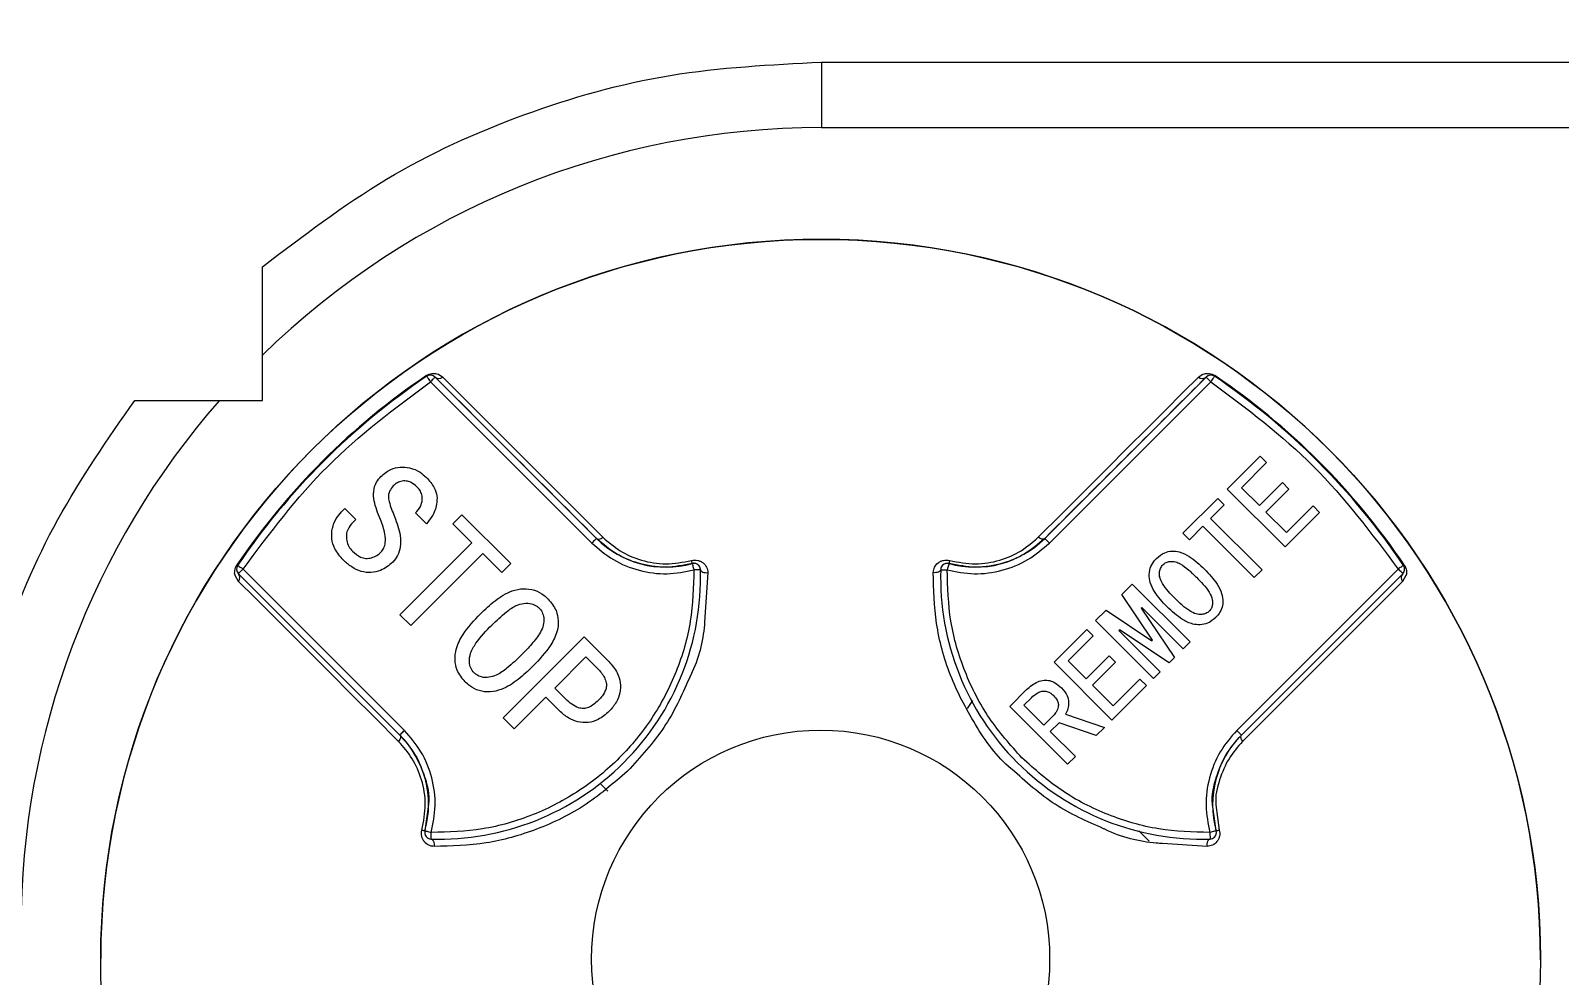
# Model space of a CAD drawing. Header units: millimetres. Extents: x 2160 to 4596, y 811 to 2534.
# Drawn here: x 2883.06 to 2929.81, y 2201.14 to 2230.05 of the extents above; entities that cross this region are included whole.
import ezdxf

# ---------------------------------------------------------------- set-up
doc = ezdxf.new("R2010")
doc.units = ezdxf.units.MM

msp = doc.modelspace()

# ---------------------------------------------------------------- linework, layer by layer
at = {"color": 7, "linetype": 'Continuous', "lineweight": 25}
for p, q in [((2907.231, 2229.085), (2957.922, 2229.085)), ((2907.231, 2229.085), (2907.231, 2227.085)), ((2907.231, 2227.085), (2957.721, 2227.085)), ((2890.149, 2218.747), (2890.149, 2222.833)), ((2895.157, 2219.505), (2895.171, 2219.485)), ((2895.171, 2219.485), (2895.171, 2219.485)), ((2895.424, 2219.461), (2900.357, 2214.528)), ((2895.424, 2219.461), (2895.424, 2219.461)), ((2914.054, 2214.528), (2918.987, 2219.461)), ((2918.987, 2219.461), (2918.987, 2219.461)), ((2919.24, 2219.485), (2919.254, 2219.505)), ((2919.24, 2219.485), (2919.24, 2219.485)), ((2895.283, 2219.319), (2900.215, 2214.387)), ((2914.196, 2214.387), (2919.128, 2219.319)), ((2886.248, 2218.747), (2890.149, 2218.747)), ((2919.632, 2216.038), (2920.635, 2217.041)), ((2920.635, 2217.041), (2920.832, 2216.844)), ((2920.832, 2216.844), (2920.067, 2216.079)), ((2920.832, 2216.844), (2920.067, 2216.079)), ((2894.145, 2216.134), (2894.145, 2216.134)), ((2894.869, 2216.105), (2894.869, 2216.105)), ((2920.067, 2216.079), (2920.615, 2215.531)), ((2920.067, 2216.079), (2920.067, 2216.079)), ((2920.615, 2215.531), (2921.317, 2216.234)), ((2921.317, 2216.234), (2921.514, 2216.038)), ((2894.002, 2215.753), (2894.002, 2215.753)), ((2895.031, 2215.728), (2895.031, 2215.728)), ((2918.278, 2214.684), (2919.343, 2215.748)), ((2919.343, 2215.748), (2919.539, 2215.552)), ((2921.4, 2214.27), (2919.632, 2216.038)), ((2921.4, 2214.27), (2919.632, 2216.038)), ((2921.514, 2216.038), (2920.811, 2215.335)), ((2921.514, 2216.038), (2920.811, 2215.335)), ((2892.567, 2215.338), (2892.669, 2215.439)), ((2892.669, 2215.439), (2893.002, 2215.106)), ((2895.158, 2214.976), (2894.825, 2215.309)), ((2895.158, 2214.976), (2894.825, 2215.309)), ((2895.969, 2214.976), (2896.244, 2215.251)), ((2896.244, 2215.251), (2897.734, 2213.76)), ((2919.539, 2215.552), (2919.126, 2215.138)), ((2919.539, 2215.552), (2919.126, 2215.138)), ((2919.126, 2215.138), (2920.697, 2213.567)), ((2919.126, 2215.138), (2919.126, 2215.138)), ((2920.811, 2215.335), (2921.442, 2214.704)), ((2920.811, 2215.335), (2920.811, 2215.335)), ((2922.455, 2215.325), (2921.4, 2214.27)), ((2922.455, 2215.325), (2921.4, 2214.27)), ((2921.442, 2214.704), (2922.258, 2215.521)), ((2922.258, 2215.521), (2922.455, 2215.325)), ((2893.002, 2215.106), (2892.915, 2215.019)), ((2893.002, 2215.106), (2892.915, 2215.019)), ((2892.915, 2215.019), (2892.915, 2215.019)), ((2895.158, 2214.976), (2895.158, 2214.976)), ((2896.547, 2214.397), (2895.969, 2214.976)), ((2896.547, 2214.397), (2895.969, 2214.976)), ((2918.475, 2214.487), (2918.278, 2214.684)), ((2918.475, 2214.487), (2918.278, 2214.684)), ((2918.888, 2214.901), (2918.475, 2214.487)), ((2918.888, 2214.901), (2918.475, 2214.487)), ((2920.459, 2213.329), (2918.888, 2214.901)), ((2918.888, 2214.901), (2918.888, 2214.901)), ((2920.459, 2213.329), (2918.888, 2214.901)), ((2892.711, 2214.586), (2892.711, 2214.586)), ((2893.904, 2214.545), (2893.904, 2214.545)), ((2894.348, 2212.197), (2896.547, 2214.397)), ((2896.547, 2214.397), (2896.547, 2214.397)), ((2900.357, 2214.528), (2900.357, 2214.528)), ((2914.054, 2214.528), (2914.054, 2214.528)), ((2918.475, 2214.487), (2918.475, 2214.487)), ((2921.4, 2214.27), (2921.4, 2214.27)), ((2892.625, 2213.861), (2892.625, 2213.861)), ((2894.13, 2213.803), (2894.13, 2213.803)), ((2896.88, 2214.064), (2894.68, 2211.864)), ((2896.88, 2214.064), (2894.68, 2211.864)), ((2897.459, 2213.485), (2896.88, 2214.064)), ((2896.88, 2214.064), (2896.88, 2214.064)), ((2897.459, 2213.485), (2896.88, 2214.064)), ((2897.734, 2213.76), (2897.459, 2213.485)), ((2897.734, 2213.76), (2897.459, 2213.485)), ((2889.418, 2213.215), (2889.319, 2213.393)), ((2889.355, 2213.592), (2889.355, 2213.592)), ((2889.389, 2213.704), (2889.369, 2213.718)), ((2889.389, 2213.704), (2889.389, 2213.704)), ((2894.346, 2208.518), (2889.414, 2213.45)), ((2894.488, 2208.659), (2889.555, 2213.592)), ((2897.459, 2213.485), (2897.459, 2213.485)), ((2903.538, 2213.328), (2903.538, 2213.328)), ((2903.763, 2213.482), (2903.659, 2211.97)), ((2910.873, 2213.345), (2910.873, 2213.345)), ((2917.582, 2213.304), (2917.582, 2213.304)), ((2917.668, 2213.722), (2917.668, 2213.722)), ((2918.692, 2213.34), (2918.692, 2213.34)), ((2924.856, 2213.592), (2919.923, 2208.659)), ((2924.997, 2213.45), (2920.065, 2208.518)), ((2920.697, 2213.567), (2920.459, 2213.329)), ((2920.697, 2213.567), (2920.459, 2213.329)), ((2920.459, 2213.329), (2920.459, 2213.329)), ((2925.092, 2213.393), (2924.994, 2213.215)), ((2925.022, 2213.704), (2925.042, 2213.718)), ((2925.022, 2213.704), (2925.022, 2213.704)), ((2925.056, 2213.592), (2925.056, 2213.592)), ((2916.407, 2212.812), (2916.727, 2213.133)), ((2917.348, 2211.417), (2916.407, 2212.812)), ((2917.348, 2211.417), (2916.407, 2212.812)), ((2916.727, 2213.133), (2918.495, 2211.365)), ((2898.603, 2212.4), (2898.603, 2212.4)), ((2915.611, 2212.016), (2915.931, 2212.337)), ((2915.931, 2212.337), (2917.327, 2211.396)), ((2917.007, 2212.399), (2917.027, 2212.42)), ((2917.027, 2212.42), (2917.007, 2212.399)), ((2917.007, 2212.399), (2918.02, 2210.89)), ((2917.007, 2212.399), (2917.007, 2212.399)), ((2918.289, 2211.158), (2917.027, 2212.42)), ((2917.027, 2212.42), (2917.027, 2212.42)), ((2918.289, 2211.158), (2917.027, 2212.42)), ((2917.792, 2212.44), (2917.792, 2212.44)), ((2919.158, 2212.723), (2919.158, 2212.723)), ((2894.68, 2211.864), (2894.348, 2212.197)), ((2894.68, 2211.864), (2894.348, 2212.197)), ((2894.68, 2211.864), (2894.68, 2211.864)), ((2897.155, 2211.879), (2897.155, 2211.879)), ((2917.379, 2210.249), (2915.611, 2212.016)), ((2917.379, 2210.249), (2915.611, 2212.016)), ((2919.281, 2212.109), (2919.281, 2212.109)), ((2897.503, 2209.042), (2899.978, 2211.517)), ((2898.714, 2211.82), (2898.714, 2211.82)), ((2899.978, 2211.517), (2900.73, 2210.764)), ((2914.339, 2210.745), (2915.342, 2211.748)), ((2915.539, 2211.551), (2914.774, 2210.786)), ((2915.539, 2211.551), (2914.774, 2210.786)), ((2915.342, 2211.748), (2915.539, 2211.551)), ((2916.324, 2211.717), (2916.345, 2211.737)), ((2916.345, 2211.737), (2916.324, 2211.717)), ((2916.324, 2211.717), (2917.586, 2210.455)), ((2916.324, 2211.717), (2916.324, 2211.717)), ((2917.854, 2210.724), (2916.345, 2211.737)), ((2916.345, 2211.737), (2916.345, 2211.737)), ((2917.854, 2210.724), (2916.345, 2211.737)), ((2917.348, 2211.417), (2917.327, 2211.396)), ((2917.348, 2211.417), (2917.348, 2211.417)), ((2896.507, 2211.009), (2896.507, 2211.009)), ((2915.322, 2210.238), (2916.025, 2210.941)), ((2916.025, 2210.941), (2916.221, 2210.745)), ((2918.495, 2211.365), (2918.289, 2211.158)), ((2918.495, 2211.365), (2918.289, 2211.158)), ((2918.289, 2211.158), (2918.289, 2211.158)), ((2898.414, 2210.619), (2898.414, 2210.619)), ((2899.08, 2209.954), (2900.035, 2210.909)), ((2899.08, 2209.954), (2900.035, 2210.909)), ((2900.035, 2210.909), (2900.368, 2210.576)), ((2900.035, 2210.909), (2900.035, 2210.909)), ((2900.035, 2210.909), (2900.368, 2210.576)), ((2900.368, 2210.576), (2900.368, 2210.576)), ((2916.107, 2208.977), (2914.339, 2210.745)), ((2916.107, 2208.977), (2914.339, 2210.745)), ((2914.774, 2210.786), (2915.322, 2210.238)), ((2914.774, 2210.786), (2914.774, 2210.786)), ((2916.221, 2210.745), (2915.518, 2210.042)), ((2916.221, 2210.745), (2915.518, 2210.042)), ((2918.02, 2210.89), (2917.854, 2210.724)), ((2918.02, 2210.89), (2917.854, 2210.724)), ((2917.854, 2210.724), (2917.854, 2210.724)), ((2896.345, 2210.142), (2896.345, 2210.142)), ((2900.661, 2210.032), (2900.661, 2210.032)), ((2915.518, 2210.042), (2916.149, 2209.411)), ((2915.518, 2210.042), (2915.518, 2210.042)), ((2917.162, 2210.032), (2916.107, 2208.977)), ((2917.162, 2210.032), (2916.107, 2208.977)), ((2916.149, 2209.411), (2916.965, 2210.228)), ((2916.965, 2210.228), (2917.162, 2210.032)), ((2917.586, 2210.455), (2917.379, 2210.249)), ((2917.586, 2210.455), (2917.379, 2210.249)), ((2917.379, 2210.249), (2917.379, 2210.249)), ((2898.805, 2209.679), (2897.836, 2208.709)), ((2898.805, 2209.679), (2897.836, 2208.709)), ((2899.225, 2209.259), (2898.805, 2209.679)), ((2898.805, 2209.679), (2898.805, 2209.679)), ((2899.225, 2209.259), (2898.805, 2209.679)), ((2899.413, 2209.621), (2899.08, 2209.954)), ((2899.08, 2209.954), (2899.08, 2209.954)), ((2911.692, 2209.33), (2911.858, 2209.579)), ((2912.985, 2209.391), (2913.502, 2209.907)), ((2913.419, 2209.432), (2913.647, 2209.659)), ((2913.419, 2209.432), (2913.647, 2209.659)), ((2913.647, 2209.659), (2913.647, 2209.659)), ((2914.329, 2209.721), (2914.329, 2209.721)), ((2899.225, 2209.259), (2899.225, 2209.259)), ((2900.745, 2209.244), (2900.745, 2209.244)), ((2914.753, 2207.623), (2912.985, 2209.391)), ((2914.753, 2207.623), (2912.985, 2209.391)), ((2914.029, 2208.822), (2913.419, 2209.432)), ((2913.419, 2209.432), (2913.419, 2209.432)), ((2914.319, 2209.111), (2914.029, 2208.822)), ((2914.472, 2209.438), (2914.472, 2209.438)), ((2914.691, 2209.153), (2915.88, 2208.75)), ((2897.836, 2208.709), (2897.503, 2209.042)), ((2897.836, 2208.709), (2897.503, 2209.042)), ((2897.836, 2208.709), (2897.836, 2208.709)), ((2914.495, 2208.894), (2914.226, 2208.626)), ((2914.495, 2208.894), (2914.226, 2208.626)), ((2914.226, 2208.626), (2914.991, 2207.861)), ((2914.226, 2208.626), (2914.226, 2208.626)), ((2915.632, 2208.502), (2914.495, 2208.894)), ((2914.495, 2208.894), (2914.495, 2208.894)), ((2915.632, 2208.502), (2914.495, 2208.894)), ((2915.88, 2208.75), (2915.632, 2208.502)), ((2915.88, 2208.75), (2915.632, 2208.502)), ((2916.107, 2208.977), (2916.107, 2208.977)), ((2915.632, 2208.502), (2915.632, 2208.502)), ((2914.991, 2207.861), (2914.753, 2207.623)), ((2914.991, 2207.861), (2914.753, 2207.623)), ((2914.753, 2207.623), (2914.753, 2207.623)), ((2900.47, 2207.037), (2900.701, 2206.807)), ((2895.223, 2206.394), (2895.115, 2205.593)), ((2919.296, 2205.593), (2919.187, 2206.4)), ((2919.289, 2206.389), (2919.389, 2205.615)), ((2895.108, 2205.54), (2895.108, 2205.54)), ((2895.302, 2205.34), (2895.308, 2205.54)), ((2916.928, 2205.594), (2917.249, 2205.273)), ((2916.951, 2205.571), (2917.249, 2205.273)), ((2919.103, 2205.54), (2919.109, 2205.34)), ((2919.303, 2205.54), (2919.303, 2205.54)), ((2919.018, 2205.112), (2917.652, 2205.203)), ((2885.206, 2201.693), (2885.206, 2201.693)), ((2929.206, 2201.646), (2929.206, 2201.646))]:
    msp.add_line(p, q, dxfattribs=at)
at = {"color": 7, "linetype": 'Continuous', "lineweight": 25, "flags": 128}
for points in [[(2895.283, 2219.319), (2895.261, 2219.352), (2895.24, 2219.383), (2895.221, 2219.412), (2895.204, 2219.437), (2895.19, 2219.457), (2895.179, 2219.473), (2895.173, 2219.482), (2895.171, 2219.485)], [(2895.424, 2219.461), (2895.421, 2219.458), (2895.413, 2219.45), (2895.4, 2219.437), (2895.383, 2219.419), (2895.361, 2219.398), (2895.337, 2219.374), (2895.31, 2219.347), (2895.283, 2219.319)], [(2895.66, 2219.457), (2896.142, 2218.975), (2896.665, 2218.452), (2897.226, 2217.891), (2897.824, 2217.293), (2898.458, 2216.659), (2899.125, 2215.992), (2899.824, 2215.293), (2900.552, 2214.564)], [(2913.859, 2214.564), (2914.587, 2215.293), (2915.286, 2215.992), (2915.954, 2216.659), (2916.587, 2217.293), (2917.185, 2217.891), (2917.747, 2218.452), (2918.269, 2218.975), (2918.751, 2219.457)], [(2918.987, 2219.461), (2918.99, 2219.458), (2918.998, 2219.45), (2919.011, 2219.437), (2919.028, 2219.419), (2919.05, 2219.398), (2919.074, 2219.374), (2919.101, 2219.347), (2919.128, 2219.319)], [(2919.24, 2219.485), (2919.238, 2219.482), (2919.232, 2219.473), (2919.221, 2219.457), (2919.208, 2219.437), (2919.191, 2219.412), (2919.171, 2219.383), (2919.15, 2219.352), (2919.128, 2219.319)], [(2900.357, 2214.528), (2900.354, 2214.526), (2900.346, 2214.518), (2900.333, 2214.504), (2900.315, 2214.487), (2900.294, 2214.465), (2900.269, 2214.441), (2900.243, 2214.414), (2900.215, 2214.387)], [(2900.357, 2214.528), (2900.373, 2214.516), (2900.393, 2214.509), (2900.416, 2214.507), (2900.441, 2214.509), (2900.469, 2214.516), (2900.497, 2214.528), (2900.525, 2214.545), (2900.552, 2214.564)], [(2914.054, 2214.528), (2914.038, 2214.516), (2914.018, 2214.509), (2913.995, 2214.507), (2913.97, 2214.509), (2913.942, 2214.516), (2913.914, 2214.528), (2913.886, 2214.545), (2913.859, 2214.564)], [(2914.054, 2214.528), (2914.057, 2214.526), (2914.065, 2214.518), (2914.078, 2214.504), (2914.096, 2214.487), (2914.117, 2214.465), (2914.142, 2214.441), (2914.168, 2214.414), (2914.196, 2214.387)], [(2903.281, 2213.759), (2903.282, 2213.755), (2903.285, 2213.744), (2903.29, 2213.727), (2903.297, 2213.703), (2903.305, 2213.674), (2903.314, 2213.64), (2903.324, 2213.604), (2903.335, 2213.566)], [(2911.13, 2213.759), (2911.129, 2213.755), (2911.126, 2213.744), (2911.121, 2213.727), (2911.114, 2213.703), (2911.106, 2213.674), (2911.097, 2213.64), (2911.087, 2213.604), (2911.076, 2213.566)], [(2889.389, 2213.704), (2889.393, 2213.702), (2889.402, 2213.695), (2889.417, 2213.685), (2889.438, 2213.671), (2889.463, 2213.654), (2889.492, 2213.635), (2889.523, 2213.614), (2889.555, 2213.592)], [(2889.414, 2213.45), (2889.416, 2213.453), (2889.424, 2213.461), (2889.438, 2213.474), (2889.455, 2213.492), (2889.477, 2213.513), (2889.501, 2213.538), (2889.528, 2213.564), (2889.555, 2213.592)], [(2903.535, 2213.572), (2903.531, 2213.572), (2903.52, 2213.572), (2903.501, 2213.571), (2903.476, 2213.571), (2903.446, 2213.57), (2903.411, 2213.569), (2903.374, 2213.568), (2903.335, 2213.566)], [(2903.535, 2213.572), (2903.54, 2213.552), (2903.554, 2213.533), (2903.576, 2213.515), (2903.605, 2213.501), (2903.64, 2213.49), (2903.679, 2213.483), (2903.72, 2213.48), (2903.763, 2213.482)], [(2910.876, 2213.572), (2910.871, 2213.552), (2910.857, 2213.533), (2910.835, 2213.515), (2910.806, 2213.501), (2910.771, 2213.49), (2910.732, 2213.483), (2910.691, 2213.48), (2910.648, 2213.482)], [(2910.876, 2213.572), (2910.88, 2213.572), (2910.891, 2213.572), (2910.91, 2213.571), (2910.935, 2213.571), (2910.965, 2213.57), (2911, 2213.569), (2911.037, 2213.568), (2911.076, 2213.566)], [(2925.022, 2213.704), (2925.018, 2213.702), (2925.009, 2213.695), (2924.994, 2213.685), (2924.973, 2213.671), (2924.948, 2213.654), (2924.919, 2213.635), (2924.888, 2213.614), (2924.856, 2213.592)], [(2924.997, 2213.45), (2924.995, 2213.453), (2924.987, 2213.461), (2924.974, 2213.474), (2924.956, 2213.492), (2924.934, 2213.513), (2924.91, 2213.538), (2924.884, 2213.564), (2924.856, 2213.592)], [(2894.31, 2208.322), (2893.581, 2209.051), (2892.882, 2209.75), (2892.215, 2210.417), (2891.582, 2211.051), (2890.983, 2211.649), (2890.422, 2212.21), (2889.9, 2212.733), (2889.418, 2213.215)], [(2924.994, 2213.215), (2924.511, 2212.733), (2923.989, 2212.21), (2923.428, 2211.649), (2922.829, 2211.051), (2922.196, 2210.417), (2921.529, 2209.75), (2920.83, 2209.051), (2920.101, 2208.322)], [(2894.346, 2208.518), (2894.349, 2208.521), (2894.357, 2208.529), (2894.37, 2208.542), (2894.388, 2208.559), (2894.409, 2208.581), (2894.434, 2208.605), (2894.46, 2208.632), (2894.488, 2208.659)], [(2920.065, 2208.518), (2920.062, 2208.521), (2920.054, 2208.529), (2920.041, 2208.542), (2920.023, 2208.559), (2920.002, 2208.581), (2919.977, 2208.605), (2919.951, 2208.632), (2919.923, 2208.659)], [(2894.346, 2208.518), (2894.358, 2208.502), (2894.365, 2208.482), (2894.368, 2208.459), (2894.365, 2208.433), (2894.358, 2208.406), (2894.346, 2208.378), (2894.33, 2208.35), (2894.31, 2208.322)], [(2920.065, 2208.518), (2920.053, 2208.502), (2920.046, 2208.482), (2920.043, 2208.459), (2920.046, 2208.433), (2920.053, 2208.406), (2920.065, 2208.378), (2920.081, 2208.35), (2920.101, 2208.322)], [(2895.115, 2205.593), (2895.119, 2205.592), (2895.13, 2205.589), (2895.148, 2205.584), (2895.172, 2205.578), (2895.201, 2205.569), (2895.234, 2205.56), (2895.271, 2205.55), (2895.308, 2205.54)], [(2895.302, 2205.34), (2895.323, 2205.335), (2895.342, 2205.321), (2895.359, 2205.299), (2895.374, 2205.27), (2895.385, 2205.235), (2895.392, 2205.196), (2895.394, 2205.154), (2895.393, 2205.112)], [(2919.018, 2205.112), (2919.017, 2205.154), (2919.019, 2205.196), (2919.026, 2205.235), (2919.037, 2205.27), (2919.052, 2205.299), (2919.069, 2205.321), (2919.088, 2205.335), (2919.109, 2205.34)], [(2919.296, 2205.593), (2919.292, 2205.592), (2919.281, 2205.589), (2919.263, 2205.584), (2919.239, 2205.578), (2919.21, 2205.569), (2919.177, 2205.56), (2919.141, 2205.55), (2919.103, 2205.54)]]:
    msp.add_lwpolyline(points, dxfattribs=at)
at = {"color": 7, "linetype": 'Continuous', "lineweight": 25}
for radius in [22, 7]:
    msp.add_circle((2907.206, 2201.669), radius, dxfattribs=at)
for centre, radius, start, end in [((2874.206, 2238.875), 91.48, 295.79271, 180), ((2874.206, 2238.874), 90.341, 353.64897, 186.35103), ((2874.206, 2238.874), 89.875, 353.64897, 186.35103), ((2874.206, 2238.874), 85.319, 353.33017, 186.66983), ((2874.206, 2238.875), 91.48, 180, 290.22656), ((2907.231, 2202.621), 24.464, 90, 134.2869), ((2874.206, 2238.875), 90.976, 296.50811, 351.20762), ((2874.206, 2238.874), 86.42, 299.88973, 350.7957), ((2874.206, 2238.875), 91.441, 295.84596, 351.20762), ((2907.206, 2201.669), 22, 359.9388, 179.9388), ((2907.206, 2201.669), 21.524, 124.039, 145.961), ((2907.206, 2201.669), 21.5, 124.039, 145.961), ((2907.206, 2201.669), 21.5, 124.039, 145.961), ((2895.283, 2219.319), 0.2, 45, 124.039), ((2895.544, 2219.597), 0.182, 228.6227, 309.5363), ((2918.867, 2219.597), 0.182, 230.4637, 311.3773), ((2919.128, 2219.319), 0.2, 55.961, 135), ((2907.206, 2201.669), 21.5, 34.039, 55.961), ((2907.206, 2201.669), 21.5, 34.039, 55.961), ((2907.206, 2201.669), 21.524, 34.039, 55.961), ((2907.231, 2202.621), 24.464, 138.762, 180), ((2902.478, 2216.65), 3, 225, 285.531), ((2911.933, 2216.65), 3, 254.469, 315), ((2902.601, 2213.653), 0.689, 8.9101, 16.8757), ((2903.335, 2213.566), 0.2, 1.6906, 105.531), ((2911.076, 2213.566), 0.2, 74.469, 135), ((2911.81, 2213.653), 0.689, 163.1243, 171.0899), ((2889.555, 2213.592), 0.2, 145.961, 225), ((2889.277, 2213.331), 0.182, 320.5221, 40.0844), ((2895.538, 2213.336), 8, 268.3094, 1.6906), ((2918.873, 2213.336), 8, 178.3094, 271.6906), ((2911.076, 2213.566), 0.2, 135, 178.3094), ((2925.134, 2213.331), 0.182, 139.9143, 219.478), ((2924.856, 2213.592), 0.2, 315, 34.039), ((2892.225, 2206.397), 3, 344.469, 45), ((2922.186, 2206.397), 3, 135, 195.531), ((2895.222, 2206.274), 0.689, 253.1246, 261.0883), ((2895.308, 2205.54), 0.2, 164.469, 268.3094), ((2919.103, 2205.54), 0.2, 271.6906, 315), ((2919.103, 2205.54), 0.2, 315, 15.531), ((2919.189, 2206.274), 0.689, 278.9117, 286.8754)]:
    msp.add_arc(centre, radius, start, end, dxfattribs=at)
for points in [[(2957.922, 2229.085), (2958.176, 2232.038), (2958.685, 2237.944), (2958.261, 2246.843), (2956.97, 2255.645), (2954.741, 2264.264), (2951.622, 2272.599), (2947.642, 2280.56), (2942.847, 2288.058), (2937.288, 2295.01), (2931.03, 2301.338), (2924.139, 2306.972), (2916.694, 2311.85), (2908.777, 2315.915), (2900.476, 2319.13), (2891.883, 2321.435), (2883.094, 2322.89), (2877.169, 2323.071), (2874.206, 2323.161)], [(2967.946, 2238.875), (2967.859, 2235.808), (2967.685, 2229.672), (2966.282, 2220.558), (2964.057, 2211.62), (2960.949, 2202.945), (2957.011, 2194.615), (2952.274, 2186.712), (2946.785, 2179.311), (2940.597, 2172.484), (2933.77, 2166.296), (2926.369, 2160.808), (2918.466, 2156.07), (2910.137, 2152.132), (2901.461, 2149.024), (2892.523, 2146.799), (2883.409, 2145.396), (2877.274, 2145.222), (2874.206, 2145.135)], [(2890.149, 2222.833), (2891.381, 2223.773), (2893.846, 2225.652), (2898.095, 2227.583), (2902.587, 2228.851), (2905.683, 2229.007), (2907.231, 2229.085)], [(2971.88, 2228.086), (2971.356, 2224.434), (2970.307, 2217.131), (2967.188, 2206.488), (2962.98, 2196.245), (2957.625, 2186.544), (2951.22, 2177.505), (2943.839, 2169.243), (2935.576, 2161.861), (2926.537, 2155.457), (2916.837, 2150.101), (2906.594, 2145.893), (2895.95, 2142.774), (2888.647, 2141.726), (2884.995, 2141.202)], [(2971.677, 2221.543), (2970.991, 2218.249), (2969.618, 2211.66), (2966.297, 2202.108), (2962.093, 2192.925), (2956.958, 2184.222), (2950.968, 2176.085), (2944.181, 2168.601), (2936.667, 2161.845), (2928.505, 2155.891), (2919.78, 2150.792), (2910.579, 2146.628), (2901.013, 2143.348), (2894.418, 2142.003), (2891.121, 2141.331)], [(2900.357, 2214.528), (2899.392, 2215.493), (2897.464, 2217.421), (2896.104, 2218.781), (2895.424, 2219.461)], [(2918.987, 2219.461), (2918.307, 2218.781), (2916.947, 2217.421), (2915.019, 2215.493), (2914.054, 2214.528)], [(2889.555, 2213.592), (2890.372, 2214.684), (2892.007, 2216.868), (2894.191, 2218.502), (2895.283, 2219.319)], [(2919.128, 2219.319), (2920.22, 2218.502), (2922.404, 2216.868), (2924.039, 2214.684), (2924.856, 2213.592)], [(2880.767, 2202.621), (2880.835, 2204.066), (2880.971, 2206.957), (2882.077, 2211.17), (2883.767, 2215.185), (2885.421, 2217.56), (2886.248, 2218.747)]]:
    msp.add_open_spline(points, degree=3, dxfattribs=at)
for points, knots in [([(2916.49, 2164.803), (2918.669, 2166.077), (2923.653, 2168.991), (2930.718, 2174.645), (2937.682, 2181.477), (2943.801, 2189.087), (2949.025, 2197.335), (2953.252, 2206.13), (2956.53, 2215.338), (2957.804, 2221.713), (2958.442, 2224.9)], [0, 0, 0, 0, 0.099849, 0.228442, 0.357035, 0.485628, 0.614221, 0.742814, 0.871407, 1, 1, 1, 1]), ([(2895.157, 2219.505), (2895.17, 2219.514), (2895.197, 2219.531), (2895.258, 2219.557), (2895.357, 2219.579), (2895.52, 2219.565), (2895.604, 2219.5), (2895.66, 2219.457)], [0, 0, 0, 0, 0.057712, 0.117064, 0.25153, 0.501177, 1, 1, 1, 1]), ([(2895.424, 2219.461), (2895.399, 2219.481), (2895.361, 2219.511), (2895.287, 2219.523), (2895.232, 2219.515), (2895.198, 2219.501), (2895.182, 2219.492), (2895.174, 2219.488), (2895.171, 2219.485)], [0, 0, 0, 0, 0.500032, 0.773163, 0.911126, 0.959646, 0.980448, 1, 1, 1, 1]), ([(2918.751, 2219.457), (2918.807, 2219.5), (2918.891, 2219.565), (2919.053, 2219.579), (2919.153, 2219.557), (2919.213, 2219.531), (2919.241, 2219.514), (2919.254, 2219.505)], [0, 0, 0, 0, 0.4973637, 0.7473602, 0.8823614, 0.9420119, 1, 1, 1, 1]), ([(2919.24, 2219.485), (2919.237, 2219.488), (2919.229, 2219.493), (2919.213, 2219.501), (2919.178, 2219.515), (2919.124, 2219.523), (2919.05, 2219.511), (2919.012, 2219.481), (2918.987, 2219.461)], [0, 0, 0, 0, 0.019949, 0.041211, 0.090998, 0.233378, 0.500651, 1, 1, 1, 1]), ([(2893.769, 2216.423), (2893.866, 2216.505), (2894.038, 2216.649), (2894.357, 2216.72), (2894.666, 2216.693), (2894.947, 2216.582), (2895.096, 2216.45), (2895.158, 2216.394)], [0, 0, 0, 0, 0.2426698, 0.4294767, 0.6156339, 0.8389691, 1, 1, 1, 1]), ([(2893.754, 2215.106), (2893.676, 2215.293), (2893.561, 2215.569), (2893.532, 2215.967), (2893.607, 2216.235), (2893.72, 2216.366), (2893.769, 2216.423)], [0, 0, 0, 0, 0.428369, 0.6335505, 0.8408689, 1, 1, 1, 1]), ([(2894.145, 2216.134), (2894.103, 2216.082), (2894.03, 2215.992), (2893.988, 2215.818), (2894.036, 2215.548), (2894.124, 2215.343), (2894.188, 2215.193)], [0, 0, 0, 0, 0.196092, 0.338428, 0.515662, 1, 1, 1, 1]), ([(2894.869, 2216.105), (2894.812, 2216.154), (2894.715, 2216.239), (2894.537, 2216.292), (2894.378, 2216.283), (2894.243, 2216.222), (2894.176, 2216.161), (2894.145, 2216.134)], [0, 0, 0, 0, 0.273741, 0.469785, 0.666347, 0.848138, 1, 1, 1, 1]), ([(2894.869, 2216.105), (2894.812, 2216.154), (2894.715, 2216.239), (2894.537, 2216.292), (2894.378, 2216.283), (2894.243, 2216.222), (2894.176, 2216.161), (2894.145, 2216.134)], [0, 0, 0, 0, 0.273741, 0.469785, 0.666347, 0.848138, 1, 1, 1, 1]), ([(2894.825, 2215.309), (2894.882, 2215.369), (2894.988, 2215.482), (2895.039, 2215.688), (2895.025, 2215.864), (2894.963, 2216.001), (2894.898, 2216.072), (2894.869, 2216.105)], [0, 0, 0, 0, 0.271428, 0.5099, 0.681019, 0.852199, 1, 1, 1, 1]), ([(2895.158, 2216.394), (2895.248, 2216.293), (2895.394, 2216.127), (2895.494, 2215.831), (2895.473, 2215.523), (2895.368, 2215.219), (2895.218, 2215.046), (2895.158, 2214.976)], [0, 0, 0, 0, 0.252592, 0.41193, 0.571985, 0.826889, 1, 1, 1, 1]), ([(2892.625, 2213.861), (2892.528, 2213.972), (2892.36, 2214.165), (2892.25, 2214.518), (2892.269, 2214.842), (2892.381, 2215.128), (2892.51, 2215.273), (2892.567, 2215.338)], [0, 0, 0, 0, 0.264487, 0.457861, 0.651756, 0.843286, 1, 1, 1, 1]), ([(2894.188, 2215.193), (2894.257, 2215.002), (2894.366, 2214.703), (2894.379, 2214.291), (2894.298, 2214.004), (2894.185, 2213.868), (2894.13, 2213.803)], [0, 0, 0, 0, 0.409467, 0.643428, 0.829197, 1, 1, 1, 1]), ([(2892.915, 2215.019), (2892.858, 2214.954), (2892.762, 2214.844), (2892.704, 2214.642), (2892.717, 2214.458), (2892.777, 2214.279), (2892.86, 2214.183), (2892.9, 2214.136)], [0, 0, 0, 0, 0.25891, 0.438957, 0.619223, 0.812916, 1, 1, 1, 1]), ([(2893.769, 2214.107), (2893.801, 2214.147), (2893.869, 2214.23), (2893.915, 2214.426), (2893.895, 2214.729), (2893.809, 2214.96), (2893.754, 2215.106)], [0, 0, 0, 0, 0.143744, 0.301533, 0.558519, 1, 1, 1, 1]), ([(2900.215, 2214.387), (2900.426, 2214.206), (2900.854, 2213.837), (2901.655, 2213.522), (2902.508, 2213.402), (2903.063, 2213.512), (2903.335, 2213.566)], [0, 0, 0, 0, 0.245589, 0.5, 0.754411, 1, 1, 1, 1]), ([(2903.281, 2213.759), (2903.009, 2213.707), (2902.448, 2213.599), (2901.645, 2213.736), (2900.917, 2214.042), (2900.551, 2214.36), (2900.357, 2214.528)], [0, 0, 0, 0, 0.242664, 0.499933, 0.73499, 1, 1, 1, 1]), ([(2900.552, 2214.564), (2900.719, 2214.419), (2901.053, 2214.126), (2901.714, 2213.839), (2902.472, 2213.704), (2902.998, 2213.803), (2903.26, 2213.852)], [0, 0, 0, 0, 0.24976, 0.500155, 0.750188, 1, 1, 1, 1]), ([(2911.076, 2213.566), (2911.349, 2213.512), (2911.903, 2213.402), (2912.756, 2213.522), (2913.557, 2213.837), (2913.985, 2214.206), (2914.196, 2214.387)], [0, 0, 0, 0, 0.245589, 0.5, 0.754411, 1, 1, 1, 1]), ([(2914.054, 2214.528), (2913.86, 2214.36), (2913.494, 2214.042), (2912.766, 2213.736), (2911.963, 2213.599), (2911.402, 2213.707), (2911.13, 2213.759)], [0, 0, 0, 0, 0.265019, 0.500067, 0.757342, 1, 1, 1, 1]), ([(2911.151, 2213.852), (2911.414, 2213.803), (2911.939, 2213.704), (2912.698, 2213.839), (2913.358, 2214.126), (2913.692, 2214.419), (2913.859, 2214.564)], [0, 0, 0, 0, 0.2498124, 0.4998445, 0.7502398, 1, 1, 1, 1]), ([(2894.13, 2213.803), (2894.014, 2213.705), (2893.819, 2213.542), (2893.465, 2213.468), (2893.157, 2213.507), (2892.866, 2213.643), (2892.706, 2213.788), (2892.625, 2213.861)], [0, 0, 0, 0, 0.264859, 0.442595, 0.620083, 0.807926, 1, 1, 1, 1]), ([(2894.13, 2213.803), (2894.014, 2213.705), (2893.819, 2213.542), (2893.465, 2213.468), (2893.157, 2213.507), (2892.866, 2213.643), (2892.706, 2213.788), (2892.625, 2213.861)], [0, 0, 0, 0, 0.264859, 0.442595, 0.620083, 0.807926, 1, 1, 1, 1]), ([(2892.9, 2214.136), (2892.977, 2214.068), (2893.097, 2213.962), (2893.31, 2213.908), (2893.485, 2213.931), (2893.645, 2213.997), (2893.73, 2214.073), (2893.769, 2214.107)], [0, 0, 0, 0, 0.308723, 0.481176, 0.653403, 0.84143, 1, 1, 1, 1]), ([(2903.26, 2213.852), (2903.292, 2213.859), (2903.356, 2213.872), (2903.452, 2213.861), (2903.541, 2213.831), (2903.641, 2213.766), (2903.737, 2213.651), (2903.754, 2213.538), (2903.763, 2213.482)], [0, 0, 0, 0, 0.123611, 0.250214, 0.373313, 0.501044, 0.749966, 1, 1, 1, 1]), ([(2903.476, 2213.708), (2903.464, 2213.719), (2903.442, 2213.738), (2903.395, 2213.759), (2903.35, 2213.768), (2903.31, 2213.766), (2903.291, 2213.761), (2903.281, 2213.759)], [0, 0, 0, 0, 0.273059, 0.500453, 0.767114, 0.88663, 1, 1, 1, 1]), ([(2910.648, 2213.482), (2910.657, 2213.538), (2910.674, 2213.651), (2910.769, 2213.766), (2910.87, 2213.83), (2910.958, 2213.861), (2911.054, 2213.872), (2911.119, 2213.859), (2911.151, 2213.852)], [0, 0, 0, 0, 0.2496018, 0.4982962, 0.6255893, 0.7486287, 0.8757219, 1, 1, 1, 1]), ([(2911.13, 2213.759), (2911.114, 2213.762), (2911.081, 2213.769), (2911.031, 2213.763), (2910.981, 2213.745), (2910.93, 2213.708), (2910.895, 2213.658), (2910.879, 2213.608), (2910.877, 2213.581), (2910.876, 2213.572)], [0, 0, 0, 0, 0.098526, 0.211663, 0.344444, 0.500006, 0.749377, 0.913544, 1, 1, 1, 1]), ([(2917.792, 2212.44), (2917.654, 2212.587), (2917.447, 2212.809), (2917.27, 2213.157), (2917.232, 2213.428), (2917.285, 2213.672), (2917.386, 2213.829), (2917.455, 2213.901), (2917.472, 2213.919)], [0, 0, 0, 0, 0.352615, 0.529946, 0.676874, 0.824141, 0.958426, 1, 1, 1, 1]), ([(2917.472, 2213.919), (2917.551, 2213.985), (2917.688, 2214.1), (2917.942, 2214.151), (2918.205, 2214.122), (2918.561, 2213.944), (2918.791, 2213.727), (2918.94, 2213.588)], [0, 0, 0, 0, 0.178954, 0.311474, 0.443543, 0.640747, 1, 1, 1, 1]), ([(2917.668, 2213.722), (2917.699, 2213.748), (2917.762, 2213.8), (2917.898, 2213.832), (2918.051, 2213.821), (2918.248, 2213.729), (2918.461, 2213.563), (2918.614, 2213.415), (2918.692, 2213.34)], [0, 0, 0, 0, 0.099275, 0.199109, 0.336855, 0.470696, 0.732552, 1, 1, 1, 1]), ([(2917.668, 2213.722), (2917.699, 2213.748), (2917.762, 2213.8), (2917.898, 2213.832), (2918.051, 2213.821), (2918.248, 2213.729), (2918.461, 2213.563), (2918.614, 2213.415), (2918.692, 2213.34)], [0, 0, 0, 0, 0.099275, 0.199109, 0.336855, 0.470696, 0.732552, 1, 1, 1, 1]), ([(2889.319, 2213.393), (2889.316, 2213.397), (2889.295, 2213.433), (2889.297, 2213.518), (2889.318, 2213.617), (2889.344, 2213.677), (2889.361, 2213.704), (2889.369, 2213.718)], [0, 0, 0, 0, 0.064165, 0.529616, 0.781144, 0.892106, 1, 1, 1, 1]), ([(2903.335, 2213.566), (2903.32, 2213.042), (2903.289, 2211.981), (2902.835, 2210.438), (2902.099, 2209.016), (2901.091, 2207.784), (2899.858, 2206.776), (2898.437, 2206.039), (2896.894, 2205.586), (2895.833, 2205.555), (2895.308, 2205.54)], [0, 0, 0, 0, 0.123694, 0.25, 0.376306, 0.5, 0.623694, 0.75, 0.876306, 1, 1, 1, 1]), ([(2903.535, 2213.572), (2903.534, 2213.581), (2903.532, 2213.607), (2903.519, 2213.655), (2903.492, 2213.688), (2903.476, 2213.708)], [0, 0, 0, 0, 0.181202, 0.501499, 1, 1, 1, 1]), ([(2913.049, 2207.472), (2913.042, 2207.478), (2912.586, 2207.845), (2911.902, 2208.831), (2911.117, 2210.333), (2910.686, 2211.938), (2910.661, 2212.967), (2910.648, 2213.482)], [0, 0, 0, 0, 0.003657, 0.252454, 0.50145, 0.750307, 1, 1, 1, 1]), ([(2913.357, 2207.821), (2913.008, 2208.213), (2912.302, 2209.006), (2911.579, 2210.44), (2911.121, 2211.98), (2911.091, 2213.041), (2911.076, 2213.566)], [0, 0, 0, 0, 0.247388, 0.5, 0.752612, 1, 1, 1, 1]), ([(2917.585, 2213.305), (2917.582, 2213.312), (2917.556, 2213.367), (2917.558, 2213.477), (2917.584, 2213.618), (2917.64, 2213.687), (2917.668, 2213.722)], [0, 0, 0, 0, 0.048502, 0.412822, 0.703624, 1, 1, 1, 1]), ([(2918.04, 2212.688), (2917.899, 2212.833), (2917.713, 2213.023), (2917.567, 2213.312), (2917.556, 2213.476), (2917.584, 2213.619), (2917.64, 2213.687), (2917.668, 2213.722)], [0, 0, 0, 0, 0.494324, 0.651411, 0.784883, 0.89142, 1, 1, 1, 1]), ([(2918.692, 2213.34), (2918.833, 2213.196), (2919.033, 2212.994), (2919.182, 2212.69), (2919.188, 2212.519), (2919.159, 2212.396), (2919.109, 2212.336), (2919.085, 2212.306)], [0, 0, 0, 0, 0.49285, 0.695676, 0.810798, 0.906138, 1, 1, 1, 1]), ([(2918.94, 2213.588), (2919.078, 2213.441), (2919.287, 2213.217), (2919.472, 2212.866), (2919.512, 2212.6), (2919.469, 2212.369), (2919.377, 2212.212), (2919.304, 2212.134), (2919.281, 2212.109)], [0, 0, 0, 0, 0.351902, 0.53557, 0.686137, 0.813603, 0.940969, 1, 1, 1, 1]), ([(2925.048, 2213.535), (2925.052, 2213.556), (2925.059, 2213.588), (2925.051, 2213.643), (2925.037, 2213.677), (2925.029, 2213.693), (2925.024, 2213.7), (2925.022, 2213.704)], [0, 0, 0, 0, 0.5462975, 0.82224, 0.9192874, 0.9608929, 1, 1, 1, 1]), ([(2925.042, 2213.718), (2925.05, 2213.704), (2925.067, 2213.677), (2925.093, 2213.617), (2925.114, 2213.519), (2925.116, 2213.433), (2925.095, 2213.397), (2925.092, 2213.393)], [0, 0, 0, 0, 0.107574, 0.218232, 0.46854, 0.933582, 1, 1, 1, 1]), ([(2896.808, 2212.226), (2896.953, 2212.363), (2897.245, 2212.639), (2897.691, 2212.92), (2898.12, 2213.01), (2898.464, 2212.962), (2898.716, 2212.826), (2898.837, 2212.712), (2898.878, 2212.675)], [0, 0, 0, 0, 0.251272, 0.504268, 0.648099, 0.792244, 0.930746, 1, 1, 1, 1]), ([(2897.155, 2211.879), (2897.3, 2212.017), (2897.532, 2212.238), (2897.862, 2212.473), (2898.133, 2212.557), (2898.355, 2212.546), (2898.514, 2212.48), (2898.58, 2212.42), (2898.603, 2212.4)], [0, 0, 0, 0, 0.352152, 0.564272, 0.704386, 0.844226, 0.946602, 1, 1, 1, 1]), ([(2897.155, 2211.879), (2897.3, 2212.017), (2897.532, 2212.238), (2897.862, 2212.473), (2898.133, 2212.557), (2898.355, 2212.546), (2898.514, 2212.48), (2898.58, 2212.42), (2898.603, 2212.4)], [0, 0, 0, 0, 0.352152, 0.564272, 0.704386, 0.844226, 0.946602, 1, 1, 1, 1]), ([(2898.603, 2212.4), (2898.635, 2212.361), (2898.708, 2212.275), (2898.756, 2212.087), (2898.742, 2211.87), (2898.615, 2211.592), (2898.382, 2211.293), (2898.173, 2211.076), (2898.067, 2210.967)], [0, 0, 0, 0, 0.089191, 0.196684, 0.333078, 0.466728, 0.730437, 1, 1, 1, 1]), ([(2898.878, 2212.675), (2898.97, 2212.563), (2899.132, 2212.37), (2899.203, 2212.014), (2899.162, 2211.645), (2898.912, 2211.149), (2898.609, 2210.827), (2898.414, 2210.619)], [0, 0, 0, 0, 0.179746, 0.312327, 0.444455, 0.642444, 1, 1, 1, 1]), ([(2919.281, 2212.109), (2919.202, 2212.044), (2919.063, 2211.928), (2918.806, 2211.877), (2918.537, 2211.905), (2918.175, 2212.082), (2917.942, 2212.3), (2917.792, 2212.44)], [0, 0, 0, 0, 0.176786, 0.310691, 0.443909, 0.644004, 1, 1, 1, 1]), ([(2919.281, 2212.109), (2919.202, 2212.044), (2919.063, 2211.928), (2918.806, 2211.877), (2918.537, 2211.905), (2918.175, 2212.082), (2917.942, 2212.3), (2917.792, 2212.44)], [0, 0, 0, 0, 0.176786, 0.310691, 0.443909, 0.644004, 1, 1, 1, 1]), ([(2919.085, 2212.306), (2919.052, 2212.279), (2918.986, 2212.225), (2918.841, 2212.196), (2918.665, 2212.21), (2918.372, 2212.367), (2918.18, 2212.553), (2918.04, 2212.688)], [0, 0, 0, 0, 0.1020996, 0.2048593, 0.350506, 0.5258023, 1, 1, 1, 1]), ([(2896.345, 2210.142), (2896.25, 2210.256), (2896.086, 2210.454), (2896.018, 2210.819), (2896.063, 2211.2), (2896.315, 2211.7), (2896.618, 2212.024), (2896.808, 2212.226)], [0, 0, 0, 0, 0.181516, 0.31559, 0.449052, 0.655207, 1, 1, 1, 1]), ([(2896.62, 2210.417), (2896.58, 2210.467), (2896.502, 2210.564), (2896.464, 2210.779), (2896.496, 2211.048), (2896.736, 2211.441), (2896.986, 2211.701), (2897.155, 2211.879)], [0, 0, 0, 0, 0.109631, 0.214352, 0.370161, 0.57218, 1, 1, 1, 1]), ([(2903.659, 2211.97), (2903.657, 2211.942), (2903.622, 2211.411), (2903.481, 2210.837), (2903.23, 2210.34), (2903.226, 2210.334)], [0, 0, 0, 0, 0.052263, 0.987912, 1, 1, 1, 1]), ([(2898.067, 2210.967), (2897.923, 2210.828), (2897.683, 2210.599), (2897.348, 2210.358), (2897.072, 2210.27), (2896.861, 2210.275), (2896.708, 2210.338), (2896.645, 2210.395), (2896.62, 2210.417)], [0, 0, 0, 0, 0.35098, 0.581264, 0.716481, 0.851787, 0.942273, 1, 1, 1, 1]), ([(2898.414, 2210.619), (2898.269, 2210.482), (2897.978, 2210.206), (2897.536, 2209.921), (2897.111, 2209.818), (2896.769, 2209.854), (2896.512, 2209.987), (2896.389, 2210.101), (2896.345, 2210.142)], [0, 0, 0, 0, 0.250812, 0.503138, 0.646599, 0.790783, 0.924124, 1, 1, 1, 1]), ([(2898.414, 2210.619), (2898.269, 2210.482), (2897.978, 2210.206), (2897.536, 2209.921), (2897.111, 2209.818), (2896.769, 2209.854), (2896.512, 2209.987), (2896.389, 2210.101), (2896.345, 2210.142)], [0, 0, 0, 0, 0.250812, 0.503138, 0.646599, 0.790783, 0.924124, 1, 1, 1, 1]), ([(2900.368, 2210.576), (2900.445, 2210.492), (2900.562, 2210.365), (2900.648, 2210.164), (2900.669, 2210.012), (2900.623, 2209.842), (2900.527, 2209.698), (2900.442, 2209.609), (2900.412, 2209.577)], [0, 0, 0, 0, 0.291497, 0.44073, 0.560786, 0.681124, 0.886746, 1, 1, 1, 1]), ([(2900.73, 2210.764), (2900.827, 2210.654), (2900.993, 2210.465), (2901.103, 2210.119), (2901.089, 2209.807), (2900.971, 2209.499), (2900.825, 2209.335), (2900.745, 2209.244)], [0, 0, 0, 0, 0.25359, 0.435459, 0.617929, 0.790356, 1, 1, 1, 1]), ([(2903.226, 2210.334), (2903.001, 2209.821), (2902.548, 2208.791), (2901.773, 2207.925), (2901.384, 2207.491)], [0, 0, 0, 0, 0.498004, 1, 1, 1, 1]), ([(2913.502, 2209.907), (2913.609, 2209.999), (2913.768, 2210.134), (2914.027, 2210.203), (2914.211, 2210.191), (2914.397, 2210.112), (2914.503, 2210.016), (2914.567, 2209.959)], [0, 0, 0, 0, 0.342652, 0.508032, 0.649213, 0.789985, 1, 1, 1, 1]), ([(2900.412, 2209.577), (2900.318, 2209.492), (2900.185, 2209.372), (2899.959, 2209.317), (2899.78, 2209.353), (2899.592, 2209.455), (2899.475, 2209.564), (2899.413, 2209.621)], [0, 0, 0, 0, 0.321352, 0.453721, 0.586607, 0.782613, 1, 1, 1, 1]), ([(2913.647, 2209.659), (2913.709, 2209.716), (2913.802, 2209.801), (2913.963, 2209.864), (2914.091, 2209.862), (2914.221, 2209.817), (2914.29, 2209.756), (2914.329, 2209.721)], [0, 0, 0, 0, 0.319031, 0.483523, 0.649442, 0.800474, 1, 1, 1, 1]), ([(2913.647, 2209.659), (2913.709, 2209.716), (2913.802, 2209.801), (2913.963, 2209.864), (2914.091, 2209.862), (2914.221, 2209.817), (2914.29, 2209.756), (2914.329, 2209.721)], [0, 0, 0, 0, 0.319031, 0.483523, 0.649442, 0.800474, 1, 1, 1, 1]), ([(2914.329, 2209.721), (2914.369, 2209.677), (2914.432, 2209.606), (2914.476, 2209.481), (2914.468, 2209.355), (2914.418, 2209.224), (2914.35, 2209.147), (2914.319, 2209.111)], [0, 0, 0, 0, 0.257374, 0.407338, 0.558095, 0.796648, 1, 1, 1, 1]), ([(2914.567, 2209.959), (2914.635, 2209.882), (2914.748, 2209.754), (2914.794, 2209.522), (2914.777, 2209.325), (2914.719, 2209.21), (2914.691, 2209.153)], [0, 0, 0, 0, 0.343735, 0.565127, 0.784778, 1, 1, 1, 1]), ([(2900.745, 2209.244), (2900.637, 2209.151), (2900.449, 2208.987), (2900.102, 2208.885), (2899.786, 2208.904), (2899.479, 2209.031), (2899.315, 2209.179), (2899.225, 2209.259)], [0, 0, 0, 0, 0.246664, 0.431134, 0.61605, 0.790801, 1, 1, 1, 1]), ([(2900.745, 2209.244), (2900.637, 2209.151), (2900.449, 2208.987), (2900.102, 2208.885), (2899.786, 2208.904), (2899.479, 2209.031), (2899.315, 2209.179), (2899.225, 2209.259)], [0, 0, 0, 0, 0.246664, 0.431134, 0.61605, 0.790801, 1, 1, 1, 1]), ([(2895.308, 2205.54), (2895.362, 2205.812), (2895.472, 2206.367), (2895.353, 2207.219), (2895.038, 2208.02), (2894.669, 2208.449), (2894.488, 2208.659)], [0, 0, 0, 0, 0.245589, 0.5, 0.754411, 1, 1, 1, 1]), ([(2919.923, 2208.659), (2919.742, 2208.449), (2919.374, 2208.02), (2919.058, 2207.219), (2918.939, 2206.367), (2919.049, 2205.812), (2919.103, 2205.54)], [0, 0, 0, 0, 0.245589, 0.5, 0.754411, 1, 1, 1, 1]), ([(2895.022, 2205.615), (2895.072, 2205.877), (2895.171, 2206.402), (2895.035, 2207.161), (2894.748, 2207.822), (2894.456, 2208.156), (2894.31, 2208.322)], [0, 0, 0, 0, 0.249812, 0.499845, 0.75024, 1, 1, 1, 1]), ([(2894.346, 2208.518), (2894.516, 2208.324), (2894.836, 2207.958), (2895.125, 2207.229), (2895.264, 2206.69), (2895.224, 2206.398), (2895.223, 2206.394)], [0, 0, 0, 0, 0.348132, 0.656893, 0.994853, 1, 1, 1, 1]), ([(2919.187, 2206.4), (2919.187, 2206.402), (2919.147, 2206.692), (2919.286, 2207.229), (2919.575, 2207.958), (2919.895, 2208.324), (2920.065, 2208.518)], [0, 0, 0, 0, 0.002694, 0.341482, 0.651018, 1, 1, 1, 1]), ([(2920.101, 2208.322), (2919.954, 2208.156), (2919.659, 2207.822), (2919.39, 2207.16), (2919.254, 2206.656), (2919.288, 2206.392), (2919.289, 2206.389)], [0, 0, 0, 0, 0.331802, 0.664447, 0.99661, 1, 1, 1, 1]), ([(2919.103, 2205.54), (2918.578, 2205.555), (2917.517, 2205.585), (2915.977, 2206.042), (2914.543, 2206.766), (2913.75, 2207.472), (2913.357, 2207.821)], [0, 0, 0, 0, 0.247388, 0.5, 0.752612, 1, 1, 1, 1]), ([(2901.384, 2207.491), (2900.948, 2207.106), (2900.075, 2206.335), (2898.544, 2205.595), (2896.953, 2205.149), (2895.922, 2205.125), (2895.393, 2205.112)], [0, 0, 0, 0, 0.249705, 0.499612, 0.742897, 1, 1, 1, 1]), ([(2915.856, 2205.656), (2915.349, 2205.879), (2914.332, 2206.325), (2913.477, 2207.09), (2913.049, 2207.472)], [0, 0, 0, 0, 0.499082, 1, 1, 1, 1]), ([(2895.393, 2205.112), (2895.336, 2205.12), (2895.223, 2205.138), (2895.109, 2205.233), (2895.044, 2205.333), (2895.014, 2205.422), (2895.002, 2205.518), (2895.016, 2205.583), (2895.022, 2205.615)], [0, 0, 0, 0, 0.249602, 0.498297, 0.625716, 0.748628, 0.875804, 1, 1, 1, 1]), ([(2917.652, 2205.203), (2917.59, 2205.206), (2917.012, 2205.241), (2916.383, 2205.389), (2915.867, 2205.65), (2915.856, 2205.656)], [0, 0, 0, 0, 0.106195, 0.979949, 1, 1, 1, 1]), ([(2919.389, 2205.615), (2919.395, 2205.583), (2919.409, 2205.518), (2919.397, 2205.422), (2919.367, 2205.334), (2919.302, 2205.233), (2919.188, 2205.138), (2919.075, 2205.121), (2919.018, 2205.112)], [0, 0, 0, 0, 0.123692, 0.250213, 0.373441, 0.501044, 0.749966, 1, 1, 1, 1])]:
    msp.add_open_spline(points, degree=3, knots=knots, dxfattribs=at)

doc.saveas('drawing.dxf')
